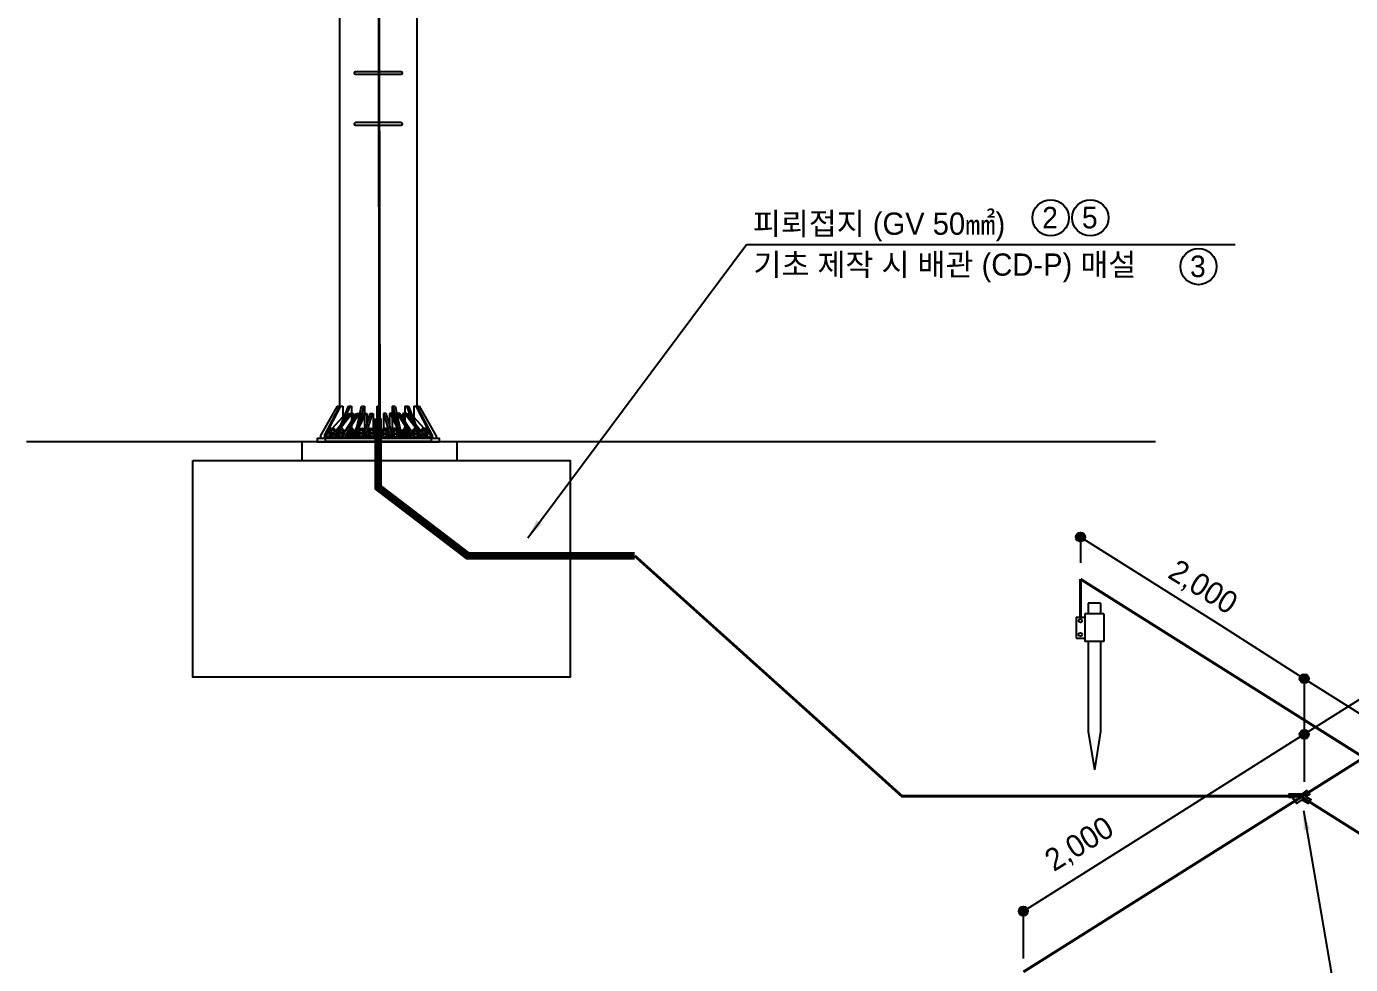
# Model space of a CAD drawing. Header units: millimetres. Extents: x 47 to 694, y -2 to 544.
# Drawn here: x 59.3 to 296.9, y 151.5 to 319.9 of the extents above; entities that cross this region are included whole.
import ezdxf

# ---------------------------------------------------------------- set-up
doc = ezdxf.new("R2010")
doc.units = ezdxf.units.MM
for name, color, linetype in [('_범례', 7, 'Continuous'), ('DIM1', 9, 'Continuous'), ('NAME', 90, 'Continuous'), ('SYMB', 7, 'Continuous')]:
    doc.layers.add(name, color=color, linetype=linetype)
doc.styles.add('HY헤드라인M', font='H2GTRE.TTF')
doc.styles.get("Standard").update_dxf_attribs({"font": 'H2GTRE.TTF'})
doc.styles.add('굴림', font='H2GTRE.TTF')
doc.dimstyles.new('ISO-25', dxfattribs={"dimtxt": 2.5, "dimasz": 3.5, "dimexe": 1.25, "dimexo": 0.625, "dimtad": 1, "dimtxsty": 'Standard', "dimcen": 2.5, "dimadec": 0, "dimazin": 0, "dimtfac": 1, "dimtmove": 0, "dimatfit": 3, "dimfxl": 1, "dimarcsym": 0})

# ---------------------------------------------------------------- blocks, each defined once
blk = doc.blocks.new('A$C24CF4ED0')
for p, q in [((1884, -10720), (1754, -10950)), ((1785, -10950), (1905, -10720)), ((1912, -10720), (1792, -10950)), ((1881, -10950), (1973, -10720)), ((1884, -10720), (1903, -10720)), ((1986, -10720), (1894, -10950)), ((1903, -10720), (1903, -10724)), ((1905, -10720), (1912, -10720)), ((1912, -10720), (1930, -10720)), ((1930, -10720), (1930, -10828)), ((1973, -10720), (1986, -10720)), ((1986, -10720), (1999, -10720)), ((1999, -10720), (1999, -10970)), ((2026, -10950), (2076, -10720)), ((2093, -10720), (2043, -10950)), ((2076, -10720), (2093, -10720)), ((2093, -10720), (2100, -10720)), ((2100, -10720), (2100, -10970)), ((2200, -10720), (2218, -10720)), ((2200, -10950), (2200, -10720)), ((2218, -10720), (2218, -10950)), ((2317, -10720), (2317, -10970)), ((2317, -10720), (2325, -10720)), ((2325, -10720), (2341, -10720)), ((2374, -10950), (2325, -10720)), ((2341, -10720), (2391, -10950)), ((2418, -10720), (2418, -10970)), ((2418, -10720), (2432, -10720)), ((2432, -10720), (2445, -10720)), ((2524, -10950), (2432, -10720)), ((2445, -10720), (2536, -10950)), ((2487, -10720), (2487, -10828)), ((2487, -10720), (2505, -10720)), ((2505, -10720), (2512, -10720)), ((2625, -10950), (2505, -10720)), ((2512, -10720), (2632, -10950)), ((2514, -10720), (2533, -10720)), ((2514, -10720), (2514, -10724)), ((2663, -10950), (2533, -10720)), ((1729, -10970), (1729, -11000)), ((1729, -10970), (2689, -10970)), ((1729, -11000), (2689, -11000)), ((1754, -10950), (1754, -10970)), ((1785, -10950), (1785, -10970)), ((1792, -10950), (1785, -10950)), ((1792, -10950), (1792, -10970)), ((1881, -10950), (1881, -10970)), ((1894, -10950), (1881, -10950)), ((1894, -10950), (1894, -10970)), ((2043, -10950), (2026, -10950)), ((2026, -10950), (2026, -10970)), ((2043, -10950), (2043, -10970)), ((2200, -10950), (2200, -10970)), ((2218, -10950), (2200, -10950)), ((2218, -10950), (2218, -10970)), ((2391, -10950), (2374, -10950)), ((2374, -10950), (2374, -10970)), ((2391, -10950), (2391, -10970)), ((2536, -10950), (2524, -10950)), ((2524, -10950), (2524, -10970)), ((2536, -10950), (2536, -10970)), ((2632, -10950), (2625, -10950)), ((2625, -10950), (2625, -10970)), ((2632, -10950), (2632, -10970)), ((2663, -10950), (2663, -10970)), ((2689, -11000), (2689, -10970))]:
    blk.add_line(p, q)
at = {"ltscale": 0.05}
for points in [[(1904, -5409), (1904, -10723)], [(2513, -10723), (2513, -5413)]]:
    blk.add_lwpolyline(points, dxfattribs=at)
for points in [[(2389, -8091), (2029, -8091, 1), (2029, -8110), (2389, -8110, 1)], [(2389, -8490), (2029, -8490, 1), (2029, -8510), (2389, -8510, 1)]]:
    blk.add_lwpolyline(points, format="xyb", close=True, dxfattribs=at)

msp = doc.modelspace()

# ---------------------------------------------------------------- hatches: boundary and pattern name
at = {"layer": 'DIM1', "linetype": 'ByBlock', "ltscale": 10}
h = msp.add_hatch(color=7, dxfattribs=at)
edge = h.paths.add_edge_path()
edge.add_arc((248.46, 228.24), 0.823, 0, 360)
h = msp.add_hatch(color=7, dxfattribs=at)
edge = h.paths.add_edge_path()
edge.add_arc((288.63, 202.81), 0.823, 0, 360)
h = msp.add_hatch(color=7, dxfattribs=at)
edge = h.paths.add_edge_path()
edge.add_arc((288.63, 192.83), 0.823, 0, 360)
msp.add_hatch(color=7, dxfattribs=at).paths.add_polyline_path([(287.21, 182.17), (285.95, 182.17), (285.95, 181.46), (286.87, 181.46), (286.61, 181.29), (287.25, 180.39), (288.21, 181.07), (289.32, 180.39), (289.9, 181.11), (288.92, 181.65), (289.61, 182.11), (289.11, 182.72), (288.29, 182.16)])
h = msp.add_hatch(color=7, dxfattribs=at)
edge = h.paths.add_edge_path()
edge.add_arc((238.21, 161.08), 0.823, 0, 360)

# ---------------------------------------------------------------- linework, layer by layer
at = {"color": 8}
for p, q in [((114.16, 247.76), (116.58, 250.41)), ((114.21, 246.6), (117.23, 250.41)), ((115.58, 247.76), (117.67, 250.41)), ((116.07, 246.6), (118.5, 250.41)), ((116.58, 250.41), (117.01, 250.41)), ((117.23, 250.41), (117.67, 250.41)), ((117.26, 247.76), (118.95, 250.41)), ((117.67, 250.41), (117.96, 250.41)), ((117.89, 246.6), (119.74, 250.41)), ((117.96, 250.41), (117.96, 249.56)), ((118.5, 250.41), (118.95, 250.41)), ((118.73, 247.41), (120.19, 250.41)), ((118.95, 250.41), (119.16, 250.41)), ((119.16, 250.41), (119.16, 249.21)), ((119.74, 250.41), (120.19, 250.41)), ((119.81, 246.6), (120.94, 250.41)), ((120.19, 250.41), (120.35, 250.41)), ((120.25, 246.6), (121.39, 250.41)), ((120.35, 250.41), (120.35, 248.42)), ((120.94, 250.41), (121.39, 250.41)), ((121.39, 250.41), (121.47, 250.41)), ((121.47, 250.41), (121.47, 247.76)), ((122.2, 250.41), (122.2, 246.17)), ((122.2, 250.41), (122.58, 250.41)), ((122.58, 250.41), (122.58, 246.17)), ((123.4, 250.41), (123.32, 250.41)), ((123.32, 250.41), (123.32, 247.76)), ((124.53, 246.6), (123.4, 250.41)), ((123.84, 250.41), (123.4, 250.41)), ((124.98, 246.6), (123.84, 250.41)), ((124.6, 250.41), (124.43, 250.41)), ((124.43, 250.41), (124.43, 248.42)), ((126.05, 247.41), (124.6, 250.41)), ((125.04, 250.41), (124.6, 250.41)), ((126.89, 246.6), (125.04, 250.41)), ((125.84, 250.41), (125.62, 250.41)), ((125.62, 250.41), (125.62, 249.21)), ((127.53, 247.76), (125.84, 250.41)), ((126.28, 250.41), (125.84, 250.41)), ((128.72, 246.6), (126.28, 250.41)), ((127.12, 250.41), (126.83, 250.41)), ((126.83, 250.41), (126.83, 249.56)), ((129.21, 247.76), (127.12, 250.41)), ((127.56, 250.41), (127.12, 250.41)), ((130.57, 246.6), (127.56, 250.41)), ((128.2, 250.41), (127.78, 250.41)), ((130.63, 247.76), (128.2, 250.41)), ((114.83, 247.38), (113.57, 247.38)), ((113.57, 247.38), (113.57, 246.91)), ((114.66, 247.44), (113.75, 247.44)), ((113.89, 247.68), (113.89, 247.44)), ((113.93, 247.38), (113.93, 246.91)), ((113.97, 247.76), (114.44, 247.76)), ((114.48, 247.38), (114.48, 246.94)), ((114.53, 247.68), (114.53, 247.44)), ((116.3, 247.38), (115.03, 247.38)), ((115.03, 247.38), (115.03, 246.91)), ((116.12, 247.44), (115.21, 247.44)), ((115.35, 247.68), (115.35, 247.44)), ((115.39, 247.38), (115.39, 246.91)), ((115.43, 247.76), (115.9, 247.76)), ((115.94, 247.38), (115.94, 246.91)), ((115.98, 247.68), (115.98, 247.44)), ((116.3, 247.38), (116.3, 246.96)), ((118.13, 247.38), (116.86, 247.38)), ((116.86, 247.38), (116.86, 246.91)), ((117.95, 247.44), (117.04, 247.44)), ((117.18, 247.68), (117.18, 247.44)), ((117.22, 247.38), (117.22, 246.91)), ((117.27, 247.76), (117.73, 247.76)), ((117.77, 247.38), (117.77, 246.91)), ((117.82, 247.68), (117.82, 247.44)), ((118.13, 247.38), (118.13, 247.09)), ((118.34, 246.6), (118.69, 247.32)), ((119.96, 247.38), (118.69, 247.38)), ((118.69, 247.38), (118.69, 246.91)), ((119.78, 247.44), (118.87, 247.44)), ((119.01, 247.68), (119.01, 247.44)), ((119.05, 247.38), (119.05, 246.91)), ((119.09, 247.76), (119.56, 247.76)), ((119.6, 247.38), (119.6, 246.91)), ((119.64, 247.68), (119.64, 247.44)), ((119.96, 247.38), (119.96, 247.1)), ((121.85, 247.38), (120.58, 247.38)), ((120.58, 247.38), (120.58, 246.91)), ((121.67, 247.44), (120.76, 247.44)), ((120.9, 247.68), (120.9, 247.44)), ((120.94, 247.38), (120.94, 246.91)), ((120.98, 247.76), (121.45, 247.76)), ((121.49, 247.38), (121.49, 246.91)), ((121.53, 247.68), (121.53, 247.44)), ((121.85, 247.38), (121.85, 246.91)), ((122.93, 247.38), (124.2, 247.38)), ((122.93, 247.38), (122.93, 246.91)), ((123.11, 247.44), (124.02, 247.44)), ((123.25, 247.68), (123.25, 247.44)), ((123.29, 247.38), (123.29, 246.91)), ((123.8, 247.76), (123.34, 247.76)), ((123.84, 247.38), (123.84, 246.91)), ((123.89, 247.68), (123.89, 247.44)), ((124.2, 247.38), (124.2, 246.91)), ((124.83, 247.38), (126.1, 247.38)), ((124.83, 247.38), (124.83, 247.1)), ((125.01, 247.44), (125.92, 247.44)), ((125.15, 247.68), (125.15, 247.44)), ((125.19, 247.38), (125.19, 246.91)), ((125.7, 247.76), (125.23, 247.76)), ((125.74, 247.38), (125.74, 246.91)), ((125.78, 247.68), (125.78, 247.44)), ((126.1, 247.38), (126.1, 246.91)), ((126.45, 246.6), (126.1, 247.32)), ((126.65, 247.38), (127.92, 247.38)), ((126.65, 247.38), (126.65, 247.09)), ((126.83, 247.44), (127.74, 247.44)), ((126.97, 247.68), (126.97, 247.44)), ((127.01, 247.38), (127.01, 246.91)), ((127.52, 247.76), (127.05, 247.76)), ((127.56, 247.38), (127.56, 246.91)), ((127.6, 247.68), (127.6, 247.44)), ((127.92, 247.38), (127.92, 246.91)), ((128.49, 247.38), (129.76, 247.38)), ((128.49, 247.38), (128.49, 246.96)), ((128.67, 247.44), (129.58, 247.44)), ((128.8, 247.68), (128.8, 247.44)), ((128.85, 247.38), (128.85, 246.91)), ((129.35, 247.76), (128.89, 247.76)), ((129.4, 247.38), (129.4, 246.91)), ((129.44, 247.68), (129.44, 247.44)), ((129.76, 247.38), (129.76, 246.91)), ((129.95, 247.38), (131.21, 247.38)), ((130.12, 247.44), (131.03, 247.44)), ((130.26, 247.68), (130.26, 247.44)), ((130.3, 247.38), (130.3, 246.94)), ((130.81, 247.76), (130.34, 247.76)), ((130.85, 247.38), (130.85, 246.91)), ((130.9, 247.68), (130.9, 247.44)), ((131.21, 247.38), (131.21, 246.91)), ((59.26, 245.43), (134.83, 245.43)), ((108.71, 245.43), (108.71, 242.01)), ((112.86, 246.17), (112.86, 245.43)), ((112.86, 246.17), (131.92, 246.17)), ((112.86, 245.43), (131.92, 245.43)), ((131.92, 245.43), (112.86, 245.43)), ((113.09, 246.6), (113.57, 247.13)), ((113.09, 246.6), (113.09, 246.17)), ((114.21, 246.26), (113.36, 246.26)), ((113.36, 246.26), (113.36, 246.17)), ((114.46, 246.91), (113.57, 246.91)), ((114.36, 246.79), (113.57, 246.79)), ((113.57, 246.79), (113.57, 246.32)), ((114.21, 246.32), (113.57, 246.32)), ((114.41, 246.85), (113.75, 246.85)), ((114.41, 246.85), (113.75, 246.85)), ((114.41, 246.85), (113.75, 246.85)), ((114.21, 246.26), (113.75, 246.26)), ((114.21, 246.26), (113.75, 246.26)), ((113.93, 246.79), (113.93, 246.32)), ((114.66, 246.6), (114.21, 246.6)), ((114.21, 246.6), (114.21, 246.17)), ((114.66, 246.6), (115.03, 247.07)), ((114.66, 246.6), (114.66, 246.17)), ((116.03, 246.26), (114.82, 246.26)), ((114.82, 246.26), (114.82, 246.17)), ((116.27, 246.91), (115.03, 246.91)), ((116.19, 246.79), (115.03, 246.79)), ((115.03, 246.79), (115.03, 246.32)), ((116.07, 246.32), (115.03, 246.32)), ((116.05, 246.85), (115.21, 246.85)), ((116.03, 246.85), (115.21, 246.85)), ((116.12, 246.85), (115.21, 246.85)), ((116.05, 246.26), (115.21, 246.26)), ((116.07, 246.26), (115.21, 246.26)), ((115.39, 246.79), (115.39, 246.32)), ((115.94, 246.79), (115.94, 246.32)), ((116.51, 246.6), (116.07, 246.6)), ((116.07, 246.6), (116.07, 246.17)), ((116.51, 246.6), (116.86, 247.15)), ((116.51, 246.6), (116.51, 246.17)), ((117.87, 246.26), (116.65, 246.26)), ((116.65, 246.26), (116.65, 246.17)), ((118.05, 246.91), (116.86, 246.91)), ((117.99, 246.79), (116.86, 246.79)), ((116.86, 246.79), (116.86, 246.32)), ((117.89, 246.32), (116.86, 246.32)), ((117.89, 246.85), (117.04, 246.85)), ((117.87, 246.85), (117.04, 246.85)), ((117.95, 246.85), (117.04, 246.85)), ((117.89, 246.26), (117.04, 246.26)), ((117.89, 246.26), (117.04, 246.26)), ((117.22, 246.79), (117.22, 246.32)), ((117.77, 246.79), (117.77, 246.32)), ((118.34, 246.6), (117.89, 246.6)), ((117.89, 246.6), (117.89, 246.17)), ((118.34, 246.6), (118.34, 246.17)), ((119.69, 246.26), (118.48, 246.26)), ((118.48, 246.26), (118.48, 246.17)), ((119.9, 246.91), (118.69, 246.91)), ((119.87, 246.79), (118.69, 246.79)), ((118.69, 246.79), (118.69, 246.32)), ((119.81, 246.32), (118.69, 246.32)), ((119.71, 246.85), (118.87, 246.85)), ((119.69, 246.85), (118.87, 246.85)), ((119.78, 246.85), (118.87, 246.85)), ((119.71, 246.26), (118.87, 246.26)), ((119.81, 246.26), (118.87, 246.26)), ((119.05, 246.79), (119.05, 246.32)), ((119.6, 246.79), (119.6, 246.32)), ((120.25, 246.6), (119.81, 246.6)), ((119.81, 246.6), (119.81, 246.17)), ((120.25, 246.6), (120.25, 246.17)), ((121.59, 246.26), (120.37, 246.26)), ((120.37, 246.26), (120.37, 246.17)), ((121.85, 246.91), (120.58, 246.91)), ((121.85, 246.79), (120.58, 246.79)), ((120.58, 246.79), (120.58, 246.32)), ((121.85, 246.32), (120.58, 246.32)), ((121.61, 246.85), (120.76, 246.85)), ((121.59, 246.85), (120.76, 246.85)), ((121.67, 246.85), (120.76, 246.85)), ((121.61, 246.26), (120.76, 246.26)), ((122.06, 246.26), (120.76, 246.26)), ((120.94, 246.79), (120.94, 246.32)), ((121.49, 246.79), (121.49, 246.32)), ((121.85, 246.79), (121.85, 246.32)), ((122.06, 246.26), (122.06, 246.17)), ((122.72, 246.26), (124.02, 246.26)), ((122.72, 246.26), (122.72, 246.17)), ((122.93, 246.91), (124.2, 246.91)), ((122.93, 246.79), (124.2, 246.79)), ((122.93, 246.79), (122.93, 246.32)), ((122.93, 246.32), (124.2, 246.32)), ((123.11, 246.85), (124.02, 246.85)), ((123.18, 246.85), (124.02, 246.85)), ((123.18, 246.26), (124.02, 246.26)), ((123.2, 246.85), (124.02, 246.85)), ((123.2, 246.26), (124.42, 246.26)), ((123.29, 246.79), (123.29, 246.32)), ((123.84, 246.79), (123.84, 246.32)), ((124.2, 246.79), (124.2, 246.32)), ((124.42, 246.26), (124.42, 246.17)), ((124.53, 246.6), (124.53, 246.17)), ((124.53, 246.6), (124.98, 246.6)), ((124.88, 246.91), (126.1, 246.91)), ((124.92, 246.79), (126.1, 246.79)), ((124.98, 246.6), (124.98, 246.17)), ((124.98, 246.32), (126.1, 246.32)), ((124.98, 246.26), (125.92, 246.26)), ((125.01, 246.85), (125.92, 246.85)), ((125.07, 246.85), (125.92, 246.85)), ((125.07, 246.26), (125.92, 246.26)), ((125.09, 246.85), (125.92, 246.85)), ((125.09, 246.26), (126.31, 246.26)), ((125.19, 246.79), (125.19, 246.32)), ((125.74, 246.79), (125.74, 246.32)), ((126.1, 246.79), (126.1, 246.32)), ((126.31, 246.26), (126.31, 246.17)), ((126.45, 246.6), (126.45, 246.17)), ((126.45, 246.6), (126.89, 246.6)), ((126.74, 246.91), (127.92, 246.91)), ((126.8, 246.79), (127.92, 246.79)), ((126.83, 246.85), (127.74, 246.85)), ((126.89, 246.6), (126.89, 246.17)), ((126.89, 246.32), (127.92, 246.32)), ((126.89, 246.26), (127.74, 246.26)), ((126.9, 246.85), (127.74, 246.85)), ((126.9, 246.26), (127.74, 246.26)), ((126.92, 246.85), (127.74, 246.85)), ((126.92, 246.26), (128.13, 246.26)), ((127.01, 246.79), (127.01, 246.32)), ((127.56, 246.79), (127.56, 246.32)), ((128.27, 246.6), (127.92, 247.15)), ((127.92, 246.79), (127.92, 246.32)), ((128.13, 246.26), (128.13, 246.17)), ((128.27, 246.6), (128.27, 246.17)), ((128.27, 246.6), (128.72, 246.6)), ((128.51, 246.91), (129.76, 246.91)), ((128.59, 246.79), (129.76, 246.79)), ((128.67, 246.85), (129.58, 246.85)), ((128.72, 246.6), (128.72, 246.17)), ((128.72, 246.32), (129.76, 246.32)), ((128.72, 246.26), (129.58, 246.26)), ((128.73, 246.85), (129.58, 246.85)), ((128.73, 246.26), (129.58, 246.26)), ((128.75, 246.85), (129.58, 246.85)), ((128.75, 246.26), (129.97, 246.26)), ((128.85, 246.79), (128.85, 246.32)), ((129.4, 246.79), (129.4, 246.32)), ((130.13, 246.6), (129.76, 247.07)), ((129.76, 246.79), (129.76, 246.32)), ((129.97, 246.26), (129.97, 246.17)), ((130.13, 246.6), (130.13, 246.17)), ((130.13, 246.6), (130.57, 246.6)), ((130.32, 246.91), (131.21, 246.91)), ((130.37, 246.85), (131.03, 246.85)), ((130.37, 246.85), (131.03, 246.85)), ((130.37, 246.85), (131.03, 246.85)), ((130.42, 246.79), (131.21, 246.79)), ((130.57, 246.6), (130.57, 246.17)), ((130.57, 246.32), (131.21, 246.32)), ((130.57, 246.26), (131.42, 246.26)), ((130.57, 246.26), (131.03, 246.26)), ((130.57, 246.26), (131.03, 246.26)), ((130.85, 246.79), (130.85, 246.32)), ((131.7, 246.6), (131.21, 247.13)), ((131.21, 246.79), (131.21, 246.32)), ((131.42, 246.26), (131.42, 246.17)), ((131.7, 246.6), (131.7, 246.17)), ((131.92, 246.17), (131.92, 245.43)), ((134.83, 245.43), (261.93, 245.43)), ((136.49, 245.43), (136.49, 242.01)), ((113.03, 242.01), (132.21, 242.01))]:
    msp.add_line(p, q, dxfattribs=at)
at = {"color": 7, "const_width": 1.41}
msp.add_lwpolyline([(122.39, 249.57), (122.39, 237.16), (138.46, 224.89), (168.44, 224.89)], dxfattribs=at)
at = {"color": 8}
msp.add_lwpolyline([(89.14, 242.01), (156.84, 242.01), (156.84, 203.08), (89.14, 203.08)], close=True, dxfattribs=at)
msp.add_lwpolyline([(287.21, 182.17), (288.29, 182.16), (289.11, 182.72), (289.61, 182.11), (288.92, 181.65), (289.9, 181.11), (289.32, 180.39), (288.21, 181.07), (287.25, 180.39), (286.61, 181.29), (286.87, 181.46), (285.95, 181.46), (285.95, 182.17), (287.21, 182.17)])
for centre, radius, start, end in [((113.75, 247.16), 0.287, 51.1199, 128.8801), ((113.97, 247.68), 0.0847, 90, 180), ((114.21, 246.82), 0.628, 64.0108, 115.9892), ((114.44, 247.68), 0.0847, 0, 90), ((114.66, 247.16), 0.287, 52.8947, 128.8801), ((115.21, 247.16), 0.287, 51.1199, 128.8801), ((115.43, 247.68), 0.0847, 90, 180), ((115.66, 246.82), 0.628, 64.0108, 115.9892), ((115.9, 247.68), 0.0847, 0, 90), ((116.12, 247.16), 0.287, 51.1199, 128.8801), ((117.04, 247.16), 0.287, 51.1199, 128.8801), ((117.27, 247.68), 0.0847, 90, 180), ((117.5, 246.82), 0.628, 64.0108, 115.9892), ((117.73, 247.68), 0.0847, 0, 90), ((117.95, 247.16), 0.287, 51.1199, 128.8801), ((118.87, 247.16), 0.287, 51.1199, 128.8801), ((119.09, 247.68), 0.0847, 90, 180), ((119.32, 246.82), 0.628, 64.0108, 115.9892), ((119.56, 247.68), 0.0847, 0, 90), ((119.78, 247.16), 0.287, 51.1199, 128.8801), ((120.76, 247.16), 0.287, 51.1199, 128.8801), ((120.98, 247.68), 0.0847, 90, 180), ((121.22, 246.82), 0.628, 64.0108, 115.9892), ((121.45, 247.68), 0.0847, 0, 90), ((121.67, 247.16), 0.287, 51.1199, 128.8801), ((123.11, 247.16), 0.287, 51.1199, 128.8801), ((123.34, 247.68), 0.0847, 90, 180), ((123.57, 246.82), 0.628, 64.0108, 115.9892), ((123.8, 247.68), 0.0847, 0, 90), ((124.02, 247.16), 0.287, 51.1199, 128.8801), ((125.01, 247.16), 0.287, 51.1199, 128.8801), ((125.23, 247.68), 0.0847, 90, 180), ((125.46, 246.82), 0.628, 64.0108, 115.9892), ((125.7, 247.68), 0.0847, 0, 90), ((125.92, 247.16), 0.287, 51.1199, 128.8801), ((126.83, 247.16), 0.287, 51.1199, 128.8801), ((127.05, 247.68), 0.0847, 90, 180), ((127.29, 246.82), 0.628, 64.0108, 115.9892), ((127.52, 247.68), 0.0847, 0, 90), ((127.74, 247.16), 0.287, 51.1199, 128.8801), ((128.67, 247.16), 0.287, 51.1199, 128.8801), ((128.89, 247.68), 0.0847, 90, 180), ((129.12, 246.82), 0.628, 64.0108, 115.9892), ((129.35, 247.68), 0.0847, 0, 90), ((129.58, 247.16), 0.287, 51.1199, 128.8801), ((130.12, 247.16), 0.287, 51.1199, 127.1053), ((130.34, 247.68), 0.0847, 90, 180), ((130.58, 246.82), 0.628, 64.0108, 115.9892), ((130.81, 247.68), 0.0847, 0, 90), ((131.03, 247.16), 0.287, 51.1199, 128.8801), ((113.75, 247.14), 0.287, 231.1199, 308.8801), ((113.75, 246.56), 0.287, 51.1199, 128.8801), ((113.75, 246.54), 0.287, 231.1199, 308.8801), ((114.21, 247.48), 0.628, 244.0108, 292.9202), ((114.21, 246.22), 0.628, 72.9942, 115.9892), ((114.21, 246.89), 0.628, 244.0108, 270.4165), ((115.21, 247.14), 0.287, 231.1199, 308.8801), ((115.21, 246.56), 0.287, 51.1199, 128.8801), ((115.21, 246.54), 0.287, 231.1199, 308.8801), ((115.66, 247.48), 0.628, 244.0108, 295.9892), ((115.66, 246.22), 0.628, 64.0108, 115.9892), ((115.66, 246.89), 0.628, 244.0108, 295.9892), ((116.12, 247.14), 0.287, 231.1199, 297.368), ((116.12, 246.56), 0.287, 69.6186, 128.8801), ((116.12, 246.54), 0.287, 231.1199, 259.7722), ((117.04, 247.14), 0.287, 231.1199, 308.8801), ((117.04, 246.56), 0.287, 51.1199, 128.8801), ((117.04, 246.54), 0.287, 231.1199, 308.8801), ((117.5, 247.48), 0.628, 244.0108, 295.9892), ((117.5, 246.22), 0.628, 64.0108, 115.9892), ((117.5, 246.89), 0.628, 244.0108, 295.9892), ((117.95, 247.14), 0.287, 231.1199, 283.5001), ((117.95, 246.56), 0.287, 77.9183, 128.8801), ((117.95, 246.54), 0.287, 231.1199, 257.8969), ((118.87, 247.14), 0.287, 231.1199, 308.8801), ((118.87, 246.56), 0.287, 51.1199, 128.8801), ((118.87, 246.54), 0.287, 231.1199, 308.8801), ((119.32, 247.48), 0.628, 244.0108, 295.9892), ((119.32, 246.22), 0.628, 64.0108, 115.9892), ((119.32, 246.89), 0.628, 244.0108, 295.9892), ((119.78, 247.14), 0.287, 231.1199, 293.3895), ((119.78, 246.56), 0.287, 69.3052, 128.8801), ((119.78, 246.54), 0.287, 231.1199, 276.2722), ((120.76, 247.14), 0.287, 231.1199, 308.8801), ((120.76, 246.56), 0.287, 51.1199, 128.8801), ((120.76, 246.54), 0.287, 231.1199, 308.8801), ((121.22, 247.48), 0.628, 244.0108, 295.9892), ((121.22, 246.22), 0.628, 64.0108, 115.9892), ((121.22, 246.89), 0.628, 244.0108, 295.9892), ((121.67, 247.14), 0.287, 231.1199, 308.8801), ((121.67, 246.56), 0.287, 51.1199, 128.8801), ((121.67, 246.54), 0.287, 231.1199, 308.8801), ((123.11, 247.14), 0.287, 231.1199, 308.8801), ((123.11, 246.56), 0.287, 51.1199, 128.8801), ((123.11, 246.54), 0.287, 231.1199, 308.8801), ((123.57, 247.48), 0.628, 244.0108, 295.9892), ((123.57, 246.22), 0.628, 64.0108, 115.9892), ((123.57, 246.89), 0.628, 244.0108, 295.9892), ((124.02, 247.14), 0.287, 231.1199, 308.8801), ((124.02, 246.56), 0.287, 51.1199, 128.8801), ((124.02, 246.54), 0.287, 231.1199, 308.8801), ((125.01, 247.14), 0.287, 246.6105, 308.8801), ((125.01, 246.56), 0.287, 51.1199, 110.6948), ((125.01, 246.54), 0.287, 263.7278, 308.8801), ((125.46, 247.48), 0.628, 244.0108, 295.9892), ((125.46, 246.22), 0.628, 64.0108, 115.9892), ((125.46, 246.89), 0.628, 244.0108, 295.9892), ((125.92, 247.14), 0.287, 231.1199, 308.8801), ((125.92, 246.56), 0.287, 51.1199, 128.8801), ((125.92, 246.54), 0.287, 231.1199, 308.8801), ((126.83, 247.14), 0.287, 256.4999, 308.8801), ((126.83, 246.56), 0.287, 51.1199, 102.0817), ((126.83, 246.54), 0.287, 282.1031, 308.8801), ((127.29, 247.48), 0.628, 244.0108, 295.9892), ((127.29, 246.22), 0.628, 64.0108, 115.9892), ((127.29, 246.89), 0.628, 244.0108, 295.9892), ((127.74, 247.14), 0.287, 231.1199, 308.8801), ((127.74, 246.56), 0.287, 51.1199, 128.8801), ((127.74, 246.54), 0.287, 231.1199, 308.8801), ((128.67, 247.14), 0.287, 242.632, 308.8801), ((128.67, 246.56), 0.287, 51.1199, 110.3814), ((128.67, 246.54), 0.287, 280.2278, 308.8801), ((129.12, 247.48), 0.628, 244.0108, 295.9892), ((129.12, 246.22), 0.628, 64.0108, 115.9892), ((129.12, 246.89), 0.628, 244.0108, 295.9892), ((129.58, 247.14), 0.287, 231.1199, 308.8801), ((129.58, 246.56), 0.287, 51.1199, 128.8801), ((129.58, 246.54), 0.287, 231.1199, 308.8801), ((130.58, 247.48), 0.628, 247.0798, 295.9892), ((130.58, 246.22), 0.628, 64.0108, 107.0058), ((130.58, 246.89), 0.628, 269.5835, 295.9892), ((131.03, 247.14), 0.287, 231.1199, 308.8801), ((131.03, 246.56), 0.287, 51.1199, 128.8801), ((131.03, 246.54), 0.287, 231.1199, 308.8801)]:
    msp.add_arc(centre, radius, start, end, dxfattribs=at)
at = {"layer": '_범례'}
for centre in [(243.11, 285.56), (250.23, 285.56), (269.65, 276.81)]:
    msp.add_circle(centre, 3.25, dxfattribs=at)
at = {"layer": 'DIM1', "color": 6, "linetype": 'ByBlock', "ltscale": 10, "const_width": 0.5}
for points in [[(122.25, 498.62), (122.25, 498.62), (122.25, 498.62), (122.64, 249.17)], [(288.33, 181.73), (216.41, 181.73), (168.44, 224.89)]]:
    msp.add_lwpolyline(points, dxfattribs=at)
at = {"layer": 'DIM1', "color": 7, "linetype": 'ByBlock', "ltscale": 10}
for points, const_width in [([(156.84, 238.6), (156.98, 238.51)], 0.189), ([(248.46, 220.7), (299.38, 188.63)], 0.5), ([(248.46, 220.7), (248.46, 213.86)], 0.5), ([(248.46, 216.84), (248.46, 213.86)], 0.189), ([(238.21, 150.17), (339.05, 213.67)], 0.5), ([(288.13, 181.61), (300.78, 173.64)], 0.5)]:
    msp.add_lwpolyline(points, dxfattribs=dict(at, const_width=const_width))
for points in [[(248.46, 228.24), (248.46, 223.62)], [(288.63, 202.81), (273.67, 212.37), (248.46, 228.24)], [(288.63, 192.83), (313.84, 208.71)], [(288.63, 202.81), (288.63, 184.33)], [(339.05, 171.06), (313.84, 186.94), (288.63, 202.81)], [(263.42, 176.96), (288.63, 192.83)], [(238.21, 161.08), (263.42, 176.96)], [(238.21, 152.58), (238.21, 161.08)]]:
    msp.add_lwpolyline(points, dxfattribs=at)
for centre in [(248.46, 228.24), (288.63, 202.81), (288.63, 192.83), (238.21, 161.08)]:
    msp.add_circle(centre, 0.823, dxfattribs=at)
at = {"layer": 'SYMB', "color": 7}
for p, q in [((249.86, 216.35), (249.86, 214.48)), ((252.04, 216.35), (249.86, 216.35)), ((252.04, 216.35), (252.04, 214.48)), ((252.66, 214.48), (249.23, 214.48)), ((249.23, 214.48), (249.23, 209.5)), ((252.66, 214.48), (252.66, 209.5)), ((247.68, 213.86), (249.23, 213.86)), ((247.68, 213.86), (247.68, 210.12)), ((247.68, 210.12), (249.23, 210.12)), ((252.66, 209.5), (249.23, 209.5)), ((249.86, 209.5), (249.86, 193.31)), ((252.04, 209.5), (252.04, 193.31)), ((249.86, 193.31), (250.95, 186.45)), ((252.04, 193.31), (250.95, 186.45))]:
    msp.add_line(p, q, dxfattribs=at)
for centre in [(248.44, 213.24), (248.44, 210.74)]:
    msp.add_circle(centre, 0.316, dxfattribs=at)

# ---------------------------------------------------------------- block references
at = {"xscale": 0.02283130435903555, "yscale": 0.02283130435903555, "zscale": 0.02283130435903555}
msp.add_blockref('A$C24CF4ED0', (71.99, 496.49), dxfattribs=at)

# ---------------------------------------------------------------- texts
at = {"layer": '_범례', "style": 'HY헤드라인M'}
for s, p in [('2', (241.59, 283.67)), ('5', (248.72, 283.67)), ('3', (268.13, 274.92))]:
    msp.add_text(s, height=3.87, dxfattribs=at).set_placement(p)
at = {"layer": 'NAME', "color": 7, "style": '굴림'}
for s, p in [('피뢰접지 (GV 50㎟)', (189.65, 282.52)), ('기초 제작 시 배관 (CD-P) 매설', (189.76, 275.17))]:
    msp.add_text(s, height=4, dxfattribs=at).set_placement(p)
for rotation, p in [(328.241, (261.43, 222.63)), (31.759, (241.21, 166.55))]:
    msp.add_text('  2,000', height=4, rotation=rotation, dxfattribs=at).set_placement(p)

# ---------------------------------------------------------------- leaders
for points in [[(149.23, 228.11), (188.51, 280.79), (276.25, 280.79)], [(288.48, 179.14), (295.27, 139.83), (257.78, 139.83)]]:
    msp.add_leader(points, dimstyle='ISO-25', override={"dimgap": 0.625, "dimtad": 0})

doc.saveas('drawing.dxf')
